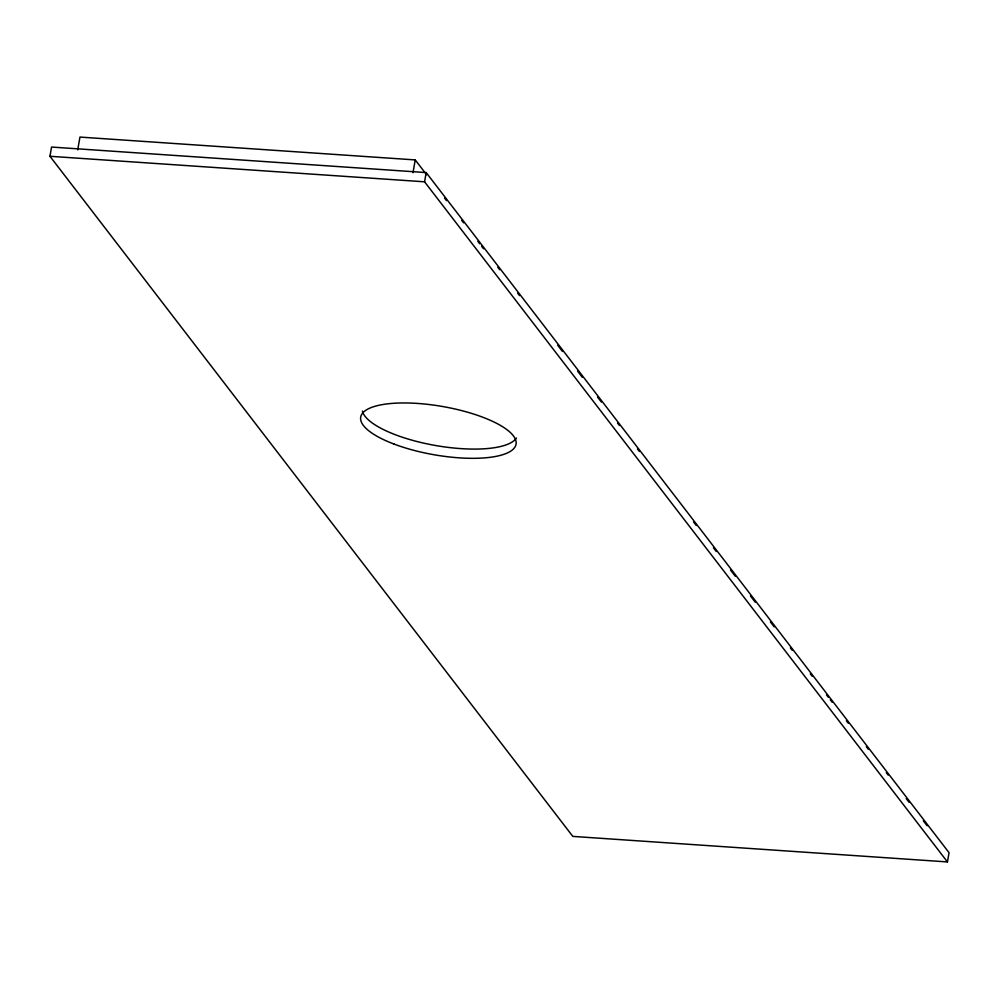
<?xml version="1.0" encoding="UTF-8"?>
<svg xmlns="http://www.w3.org/2000/svg" width="999" height="999" viewBox="0 0 999 999"><rect width="100%" height="100%" fill="white"/><g stroke="black" fill="none" stroke-linecap="round" stroke-linejoin="round"><path stroke-width="1.5" d="M49.95 156.281L51.561 147.053L426.186 172.577L949.05 852.684L947.439 861.925L572.814 836.4L49.95 156.281L424.575 181.806L947.439 861.925M77.71 149.862L79.945 137.075L415.234 159.915L426.61 174.725M412.999 172.702L415.234 159.915M424.575 181.806L426.186 172.577M444.63 198.164L446.528 200.637M461.713 220.379L463.611 222.839M477.834 241.346L479.732 243.818M481.63 246.291L483.528 248.751M497.752 267.257L499.65 269.73M517.669 293.169L519.567 295.642M557.704 345.242L562.449 351.423M577.647 371.178L582.392 377.36M597.589 397.127L601.386 402.06M617.532 423.064L619.43 425.537M637.474 449.001L639.372 451.473M693.506 521.878L696.353 525.586M713.448 547.827L716.295 551.523M730.544 570.054L735.289 576.236M750.486 595.991L755.232 602.172M770.429 621.94L774.225 626.873M790.371 647.876L792.269 650.349M810.314 673.813L812.212 676.286M826.448 694.817L828.346 697.29M830.256 699.762L832.155 702.222M846.39 720.754L848.288 723.226M866.333 746.69L868.231 749.163M886.275 772.639L888.173 775.112M906.218 798.576L909.065 802.284M923.313 820.816L927.109 825.748M516.433 438.012A78.846 24.5 9.9 0 1 435.701 445.529A78.846 24.5 9.9 0 1 362.412 411.101M394.13 444.105A78.846 24.5 9.9 0 0 515.909 444.842A78.846 24.5 9.9 0 0 405.07 402.959A78.846 24.5 9.9 0 0 394.13 444.105"/></g></svg>
